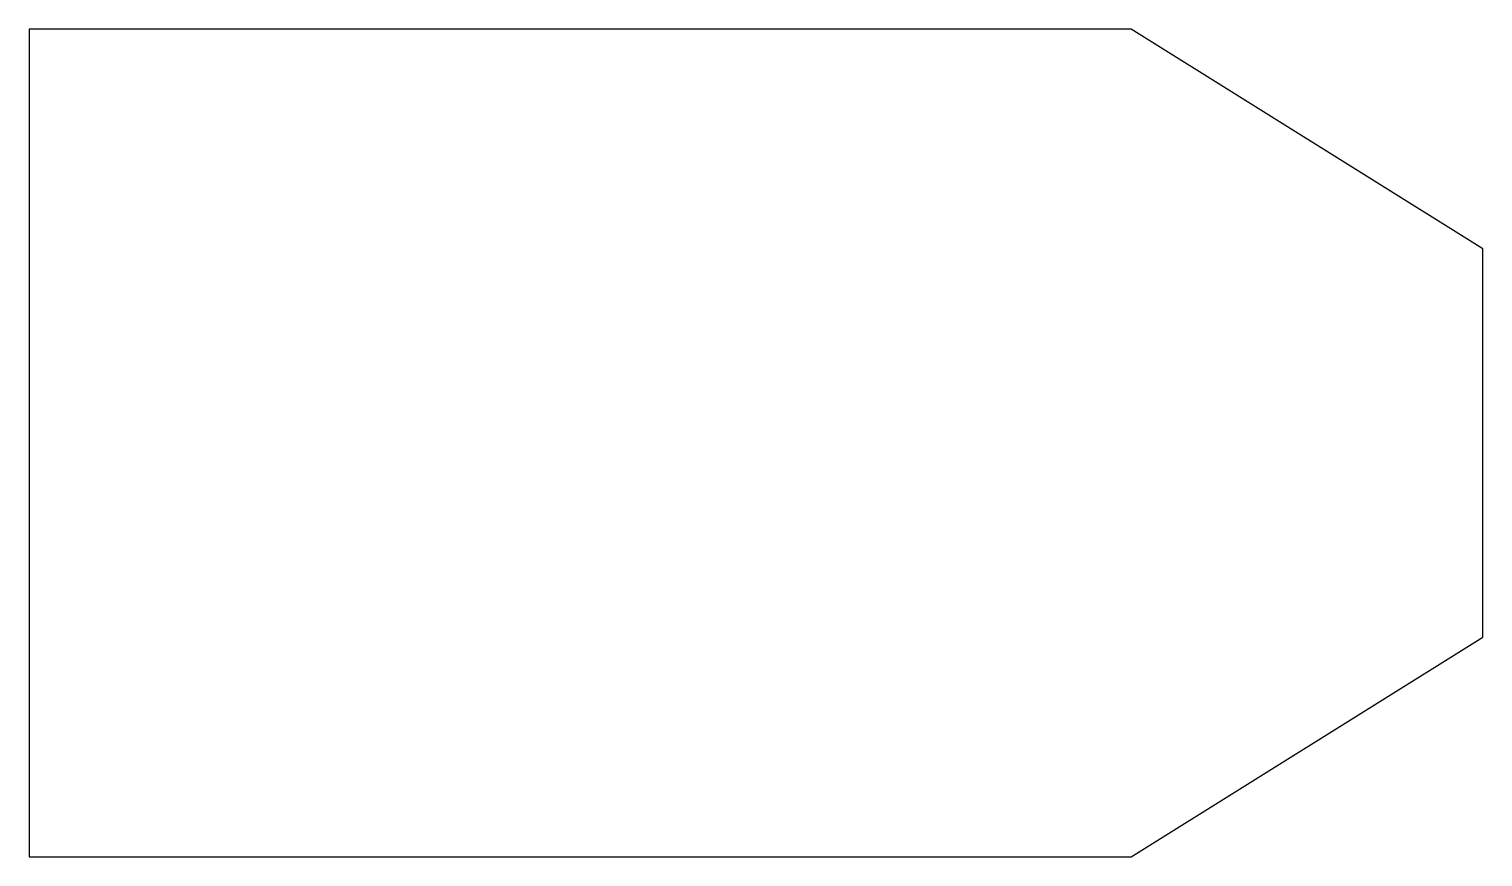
# Model space of a CAD drawing. Header units: inches. Extents: x 0 to 5.53, y 0 to 3.15.
import ezdxf

# ---------------------------------------------------------------- set-up
doc = ezdxf.new("R2010")
doc.units = ezdxf.units.IN
doc.header["$MEASUREMENT"] = 0

msp = doc.modelspace()

# ---------------------------------------------------------------- linework, layer by layer
msp.add_lwpolyline([(4.1929, 0), (5.5315, 0.8366), (5.5315, 2.313), (4.1929, 3.1496), (0, 3.1496), (0, 0)], close=True)

doc.saveas('drawing.dxf')
